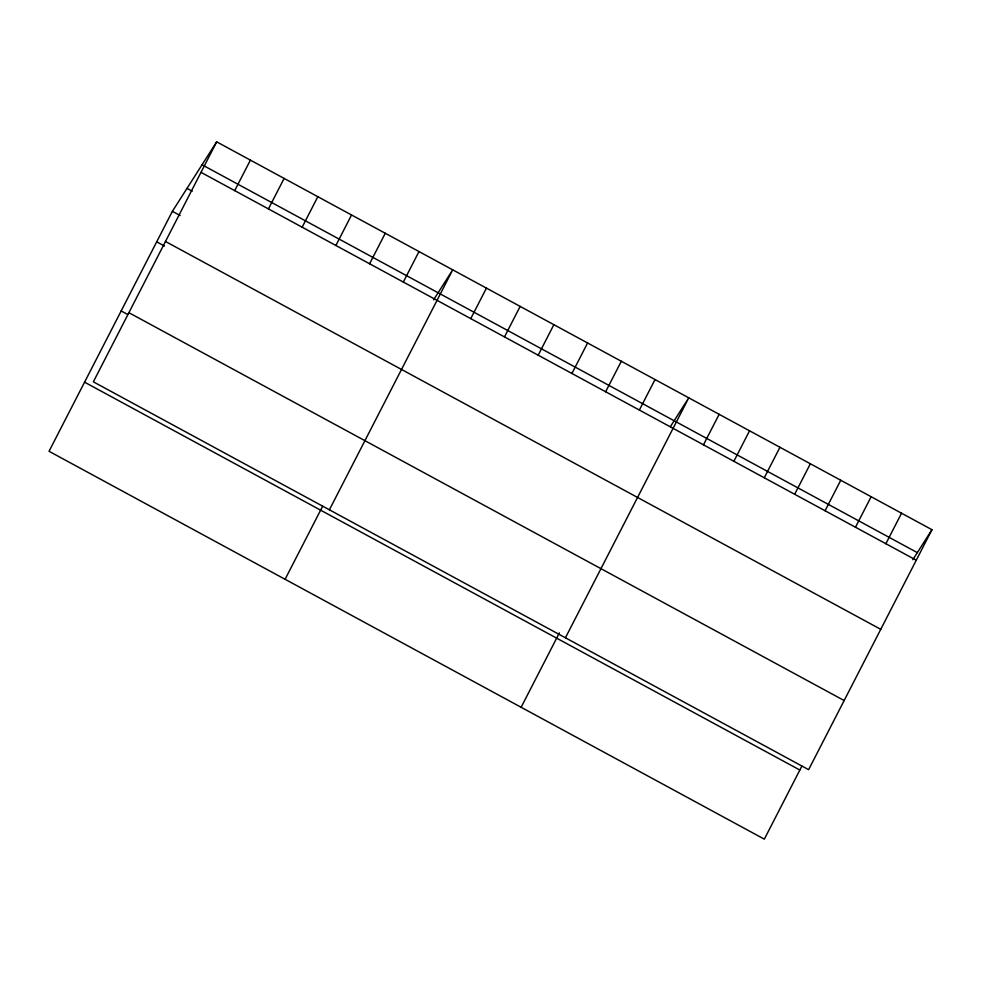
<?xml version="1.0" encoding="UTF-8"?>
<svg xmlns="http://www.w3.org/2000/svg" width="981" height="981" viewBox="0 0 981 981"><rect width="100%" height="100%" fill="white"/><g stroke="black" fill="none" stroke-linecap="round" stroke-linejoin="round"><path stroke-width="1.47" d="M216.678 141.84L93.354 381.817L808.626 769.668L931.95 529.703L216.678 141.84L172.374 211.332L49.05 451.297L764.322 839.16L801.882 766.075M234.717 190.633L250.4 160.124M268.438 208.916L284.122 178.407M302.16 227.2L317.844 196.691M335.882 245.483L351.554 214.974M369.604 263.766L385.275 233.257M403.326 282.05L418.997 251.553M285.091 579.293L322.651 506.221M329.395 509.801L452.719 269.836L433.577 299.855M470.757 318.629L486.441 288.12M504.479 336.912L520.163 306.403M538.201 355.196L553.873 324.686M571.923 373.479L587.594 342.97M605.645 391.762L621.316 361.253M639.354 410.046L655.038 379.537M521.132 707.289L559.366 632.892M565.424 637.797L688.76 397.832L670.379 426.661M703.475 444.822L719.159 414.313M733.874 461.303L749.558 430.794M764.273 477.784L779.956 447.275M794.671 494.265L810.355 463.768M825.07 510.758L840.754 480.249M855.469 527.238L871.153 496.729M885.868 543.719L901.551 513.21M912.808 559.722L931.95 529.703M202.061 164.771L917.333 552.634M201.007 172.349L916.266 560.2M187.003 188.401L192.19 191.209M172.374 211.332L180.161 215.55M165.482 241.473L880.742 629.324M156.702 241.829L164.477 246.059M128.879 312.681L844.15 700.544M121.178 310.952L127.665 314.472M84.574 382.173L799.846 770.036"/></g></svg>
